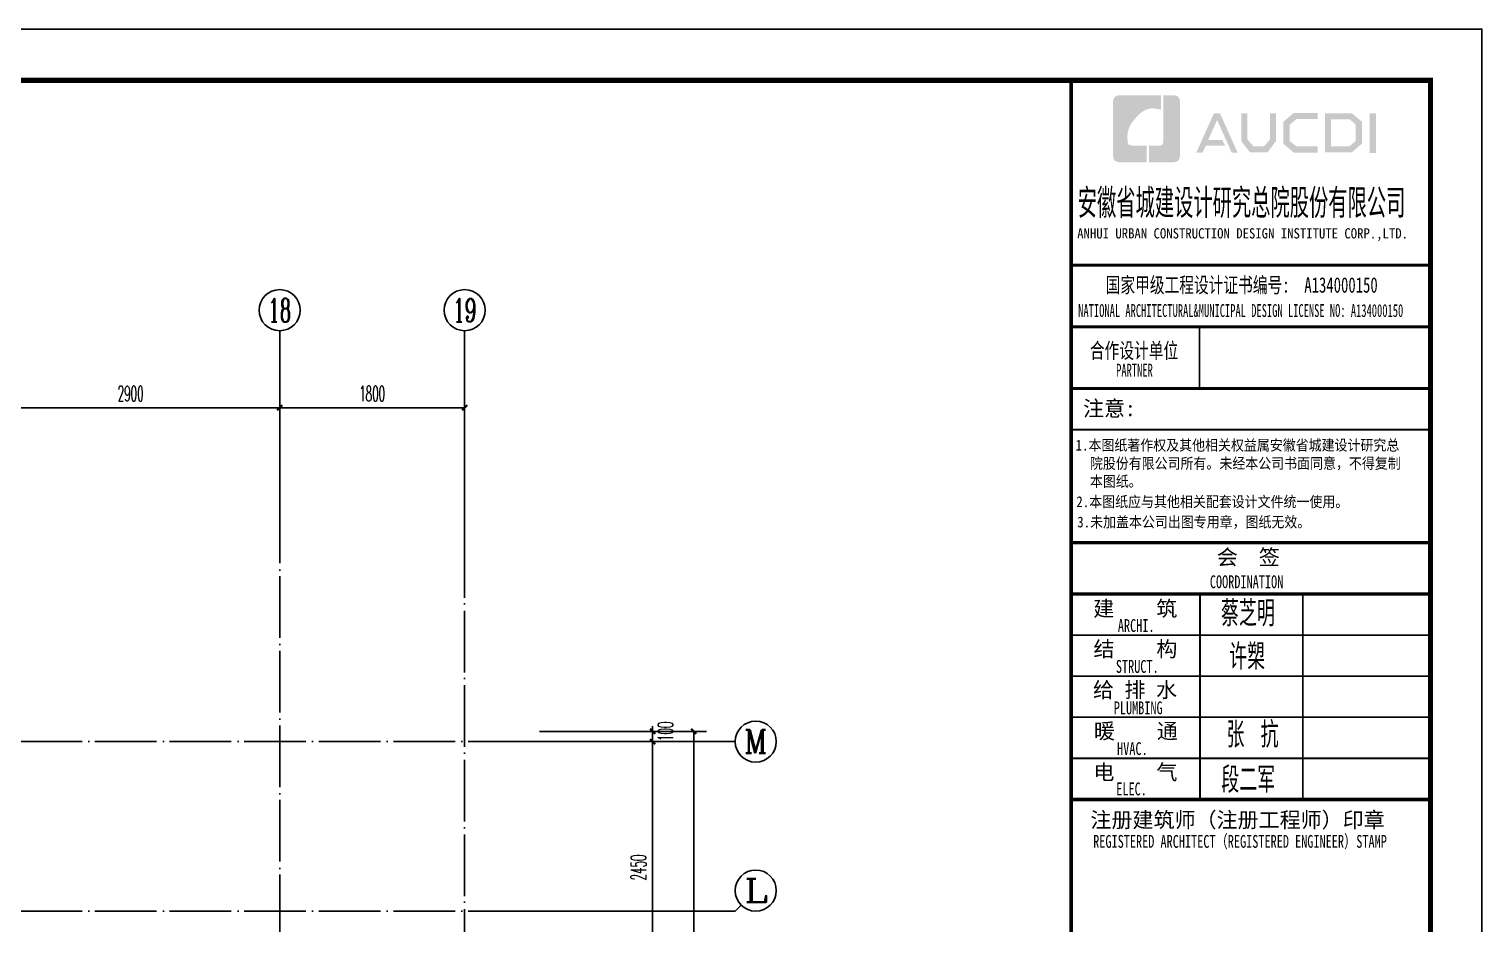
# Model space of a CAD drawing. Extents: x 27938 to 1507990, y 110129 to 923079.
# Drawn here: x 1217296 to 1231434, y 474831 to 483543 of the extents above; entities that cross this region are included whole.
import ezdxf
from ezdxf.enums import TextEntityAlignment as Align

# ---------------------------------------------------------------- set-up
doc = ezdxf.new("R2010")
doc.units = 0
doc.header["$LTSCALE"] = 1000
doc.header["$MEASUREMENT"] = 0
doc.linetypes.add('DOTE', pattern=[2.42, 2, -0.2, 0.02, -0.2])
for name, color, linetype in [('----建筑底图', 8, 'Continuous'), ('AXIS', 3, 'Continuous'), ('AXIS_TEXT', 7, 'Continuous'), ('DOTE', 1, 'Continuous'), ('图框', 140, 'Continuous'), ('图签文字', 147, 'Continuous')]:
    doc.layers.add(name, color=color, linetype=linetype)
doc.styles.add('_TCH_AXIS', font='COMPLEX', dxfattribs={"bigfont": 'GBCBIG'})
doc.styles.add('_TCH_DIM_T3', font='SIMPLEX.shx', dxfattribs={"width": 0.494118, "bigfont": 'GBCBIG.shx'})
doc.styles.add('COMPLEX', font='COMPLEX')
doc.styles.add('HT', font='simhei.ttf')
doc.styles.add('建筑图签-1', font='simhei.ttf', dxfattribs={"width": 0.7})
doc.styles.add('建筑图签-2', font='TXT.shx', dxfattribs={"width": 0.5, "bigfont": 'HZTXT.shx'})
doc.dimstyles.new('_TCH_ARCH&&50', dxfattribs={"dimtxt": 148.75, "dimasz": 50, "dimexe": 125, "dimexo": 150, "dimgap": 63.125, "dimtad": 1, "dimdec": 0, "dimzin": 0, "dimdsep": 46, "dimtxsty": '_TCH_DIM_T3', "dimblk": 'ARCHTICK', "dimcen": 0.09, "dimclrt": 4, "dimazin": 2, "dimtfac": 1, "dimtdec": 0, "dimtix": 1, "dimtmove": 2, "dimatfit": 3, "dimfxl": 100, "dimtolj": 1, "dimtzin": 0, "dimarcsym": 0})

# ---------------------------------------------------------------- blocks, each defined once
blk = doc.blocks.new('_ArchTick')
at = {"color": 0, "linetype": 'ByBlock', "const_width": 0.4}
blk.add_lwpolyline([(-0.5, -0.5), (0.5, 0.5)], dxfattribs=at)
blk = doc.blocks.new('*D1476')
at = {"layer": 'AXIS', "color": 0, "lineweight": -2}
for p, q in [((20300, 2150), (20300, 3375)), ((23200, 2150), (23200, 3375)), ((20300, 3250), (23200, 3250))]:
    blk.add_line(p, q, dxfattribs=at)
at = {"layer": 'Defpoints', "color": 0}
for p in [(23200, 3250), (20300, 2000), (23200, 2000)]:
    blk.add_point(p, dxfattribs=at)
at = {"layer": 'AXIS', "color": 0, "lineweight": -2, "xscale": 50, "yscale": 50, "zscale": 50, "rotation": 180}
blk.add_blockref('_ArchTick', (20300, 3250), dxfattribs=at)
at = {"layer": 'AXIS', "color": 0, "lineweight": -2, "xscale": 50, "yscale": 50, "zscale": 50}
blk.add_blockref('_ArchTick', (23200, 3250), dxfattribs=at)
at = {"layer": 'AXIS', "color": 4, "insert": (21750, 3388), "char_height": 148.8, "attachment_point": 5, "style": '_TCH_DIM_T3'}
blk.add_mtext('\\A1;2900', dxfattribs=at)
blk = doc.blocks.new('*D1477')
at = {"layer": 'AXIS', "color": 0, "lineweight": -2}
for p, q in [((23200, 2150), (23200, 3375)), ((25000, 2150), (25000, 3375)), ((23200, 3250), (25000, 3250))]:
    blk.add_line(p, q, dxfattribs=at)
at = {"layer": 'Defpoints', "color": 0}
for p in [(25000, 3250), (23200, 2000), (25000, 2000)]:
    blk.add_point(p, dxfattribs=at)
at = {"layer": 'AXIS', "color": 0, "lineweight": -2, "xscale": 50, "yscale": 50, "zscale": 50, "rotation": 180}
blk.add_blockref('_ArchTick', (23200, 3250), dxfattribs=at)
at = {"layer": 'AXIS', "color": 0, "lineweight": -2, "xscale": 50, "yscale": 50, "zscale": 50}
blk.add_blockref('_ArchTick', (25000, 3250), dxfattribs=at)
at = {"layer": 'AXIS', "color": 4, "insert": (24100, 3388), "char_height": 148.8, "attachment_point": 5, "style": '_TCH_DIM_T3'}
blk.add_mtext('\\A1;1800', dxfattribs=at)
blk = doc.blocks.new('_AXISO')
at = {"color": 0}
blk.add_circle((0, 0), 0.5, dxfattribs=at)
at = {"layer": 'AXIS_TEXT', "color": 0, "style": 'COMPLEX', "width": 1.041667}
blk.add_attdef('A', text='', height=0.56, dxfattribs=at).set_placement((-0.25, -0.28), (0.25, -0.28), align=Align.FIT)
blk = doc.blocks.new('*D1491')
at = {"layer": 'AXIS', "color": 0, "lineweight": -2}
for p, q in [((25729, 100), (27354, 100)), ((27229, -12800), (27229, 100)), ((25729, -12800), (27354, -12800))]:
    blk.add_line(p, q, dxfattribs=at)
at = {"layer": 'Defpoints', "color": 0}
for p in [(25579, 100), (27229, 100), (25579, -12800)]:
    blk.add_point(p, dxfattribs=at)
at = {"layer": 'AXIS', "color": 0, "lineweight": -2, "xscale": 50, "yscale": 50, "zscale": 50}
for p, rotation in [((27229, 100), 90), ((27229, -12800), 270)]:
    blk.add_blockref('_ArchTick', p, dxfattribs=dict(at, rotation=rotation))
at = {"layer": 'AXIS', "color": 4, "insert": (27091, -6350), "char_height": 148.8, "attachment_point": 5, "rotation": 90, "style": '_TCH_DIM_T3'}
blk.add_mtext('\\A1;12900', dxfattribs=at)
blk = doc.blocks.new('*D1502')
at = {"layer": 'AXIS', "color": 0, "lineweight": -2}
for p, q in [((25729, 0), (26954, 0)), ((26829, -2450), (26829, 0)), ((25729, -2450), (26954, -2450))]:
    blk.add_line(p, q, dxfattribs=at)
at = {"layer": 'Defpoints', "color": 0}
for p in [(25579, 0), (26829, 0), (25579, -2450)]:
    blk.add_point(p, dxfattribs=at)
at = {"layer": 'AXIS', "color": 0, "lineweight": -2, "xscale": 50, "yscale": 50, "zscale": 50}
for p, rotation in [((26829, 0), 90), ((26829, -2450), 270)]:
    blk.add_blockref('_ArchTick', p, dxfattribs=dict(at, rotation=rotation))
at = {"layer": 'AXIS', "color": 4, "insert": (26691, -1225), "char_height": 148.8, "attachment_point": 5, "rotation": 90, "style": '_TCH_DIM_T3'}
blk.add_mtext('\\A1;2450', dxfattribs=at)
blk = doc.blocks.new('*D1503')
at = {"layer": 'AXIS', "color": 0, "lineweight": -2}
for p, q in [((26829, 100), (26829, 150)), ((25729, 100), (26954, 100)), ((25729, 0), (26954, 0)), ((26829, 0), (26829, 100)), ((26829, 0), (26829, -50))]:
    blk.add_line(p, q, dxfattribs=at)
at = {"layer": 'Defpoints', "color": 0}
for p in [(25579, 100), (25579, 0), (26829, 100)]:
    blk.add_point(p, dxfattribs=at)
at = {"layer": 'AXIS', "color": 0, "lineweight": -2, "xscale": 50, "yscale": 50, "zscale": 50}
for p, rotation in [((26829, 100), 270), ((26829, 0), 90)]:
    blk.add_blockref('_ArchTick', p, dxfattribs=dict(at, rotation=rotation))
at = {"layer": 'AXIS', "color": 4, "insert": (26954, 100), "char_height": 148.8, "attachment_point": 5, "rotation": 90, "style": '_TCH_DIM_T3'}
blk.add_mtext('\\A1;100', dxfattribs=at)
blk = doc.blocks.new('院标1')
h = blk.add_hatch(color=150)
h.dxf.hatch_style = 1
h.set_gradient(color1=(33, 113, 253), color2=(33, 113, 253), tint=1, name='INVCURVED')
edge = h.paths.add_edge_path()
edge.add_spline(control_points=[(116373, 648379), (116379, 648379), (116382, 648379), (116391, 648379), (116391, 648379), (116391, 648379), (116616, 648379), (116616, 648379), (116616, 648379), (116616, 648379), (116616, 648054), (116616, 648054), (116616, 648054), (116616, 648054), (116108, 648054), (116108, 648054), (116108, 648054), (116028, 648054), (115963, 648111), (115963, 648199), (115963, 648199), (115963, 648199), (115963, 649215), (115963, 649215), (115963, 649215), (115963, 649295), (116018, 649360), (116108, 649360), (116108, 649360), (116108, 649360), (116897, 649360), (116897, 649360), (116897, 649360), (116897, 649360), (116897, 649080), (116897, 649080), (116897, 649080), (116897, 649080), (116566, 649140), (116356, 648859), (116356, 648859), (116245, 648719), (116240, 648545), (116247, 648466), (116247, 648466), (116254, 648386), (116247, 648466), (116247, 648466), (116247, 648466), (116247, 648466), (116258, 648374), (116373, 648379)], knot_values=[0, 0, 0, 0, 0.071429, 0.071429, 0.071429, 0.107143, 0.142857, 0.142857, 0.142857, 0.178571, 0.214286, 0.214286, 0.214286, 0.25, 0.285714, 0.285714, 0.285714, 0.321429, 0.357143, 0.357143, 0.357143, 0.392857, 0.428571, 0.428571, 0.428571, 0.464286, 0.5, 0.5, 0.5, 0.535714, 0.571429, 0.571429, 0.571429, 0.607143, 0.642857, 0.642857, 0.642857, 0.678571, 0.714286, 0.714286, 0.714286, 0.75, 0.785714, 0.785714, 0.785714, 0.821429, 0.857143, 0.857143, 0.857143, 0.928571, 1, 1, 1, 1], degree=3, periodic=0)
h = blk.add_hatch(color=150)
h.dxf.hatch_style = 1
h.set_gradient(color1=(33, 113, 253), color2=(33, 113, 253), tint=1, name='INVCURVED')
edge = h.paths.add_edge_path()
edge.add_spline(control_points=[(117268, 649215), (117268, 649215), (117268, 648199), (117268, 648199), (117268, 648199), (117268, 648114), (117212, 648054), (117123, 648054), (117123, 648054), (117123, 648054), (116663, 648054), (116663, 648054), (116663, 648054), (116663, 648054), (116663, 648379), (116663, 648379), (116663, 648379), (116663, 648379), (116865, 648379), (116865, 648379), (116865, 648379), (116907, 648379), (116941, 648413), (116941, 648455), (116941, 648455), (116941, 648455), (116941, 649360), (116941, 649360), (116941, 649360), (116941, 649360), (117123, 649360), (117123, 649360), (117123, 649360), (117204, 649360), (117268, 649306), (117268, 649215)], knot_values=[0, 0, 0, 0, 0.1, 0.1, 0.1, 0.15, 0.2, 0.2, 0.2, 0.25, 0.3, 0.3, 0.3, 0.35, 0.4, 0.4, 0.4, 0.45, 0.5, 0.5, 0.5, 0.55, 0.6, 0.6, 0.6, 0.65, 0.7, 0.7, 0.7, 0.75, 0.8, 0.8, 0.8, 0.9, 1, 1, 1, 1], degree=3, periodic=0)
blk = doc.blocks.new('TK')
at = {"layer": '图框'}
h = blk.add_hatch(color=256, dxfattribs=at)
h.paths.add_polyline_path([(547288, 547072), (547414, 547072), (547414, 546302), (547288, 546302)])
h.paths.add_polyline_path([(546536, 546956), (546536, 546430), (546896, 546430), (547020, 546536), (547020, 546855), (546900, 546956)], flags=16)
h.paths.add_polyline_path([(546418, 547074), (546418, 546311), (546940, 546311), (547138, 546482), (547138, 546910), (546943, 547074)])
h.paths.add_polyline_path([(546275, 547077), (546275, 546962), (545868, 546962), (545735, 546851), (545735, 546531), (545868, 546429), (546277, 546429), (546277, 546307), (545813, 546307), (545611, 546481), (545611, 546910), (545809, 547077)])
h.paths.add_polyline_path([(544792, 547075), (544912, 547075), (544912, 546565), (545026, 546433), (545237, 546433), (545351, 546565), (545351, 547075), (545465, 547075), (545465, 546528), (545301, 546311), (544963, 546311), (544792, 546530)])
h.paths.add_polyline_path([(544260, 547074), (544377, 547074), (544719, 546310), (544603, 546310), (544322, 546944), (544147, 546556), (544418, 546556), (544479, 546440), (544098, 546440), (544039, 546308), (543916, 546308)])
for p, q in [((541480, 544114), (548480, 544114)), ((541480, 544114), (548480, 544114)), ((541480, 542914), (548480, 542914))]:
    blk.add_line(p, q, dxfattribs=at)
blk.add_lwpolyline([(465375, 548714), (549475, 548714), (549475, 489314), (465375, 489314)], close=True, dxfattribs=at)
blk.add_lwpolyline([(465375, 548714), (549475, 548714), (549475, 489314), (465375, 489314)], close=True, dxfattribs=at)
at = {"layer": '图框', "const_width": 100}
blk.add_lwpolyline([(548475, 490314), (548475, 547714), (467875, 547714), (467875, 490314)], close=True, dxfattribs=at)
at = {"layer": '图框'}
for points, const_width in [([(541480, 490314), (541480, 547714)], 70), ([(541480, 544114), (548480, 544114)], 60), ([(541480, 542914), (548480, 542914)], 60), ([(541480, 542914), (548480, 542914)], 60), ([(543980, 542914), (543980, 541714)], 35), ([(541480, 541714), (548480, 541714)], 60), ([(541480, 541714), (548480, 541714)], 60), ([(541480, 540913), (548480, 540913)], 35), ([(541488, 538714), (548488, 538714)], 60), ([(541488, 537714), (548488, 537714)], 70), ([(541488, 537714), (548488, 537714)], 70), ([(543988, 537714), (543988, 533714)], 35), ([(545988, 537714), (545988, 533714)], 35), ([(541488, 536914), (548488, 536914)], 35), ([(541488, 536114), (548488, 536114)], 35), ([(541488, 535314), (548488, 535314)], 35), ([(541488, 534514), (548488, 534514)], 35), ([(541488, 533714), (548488, 533714)], 70)]:
    blk.add_lwpolyline(points, dxfattribs=dict(at, const_width=const_width))
blk.add_blockref('院标1', (426331, -101935))
for s, height, style, width, p in [('ANHUI URBAN CONSTRUCTION DESIGN INSTITUTE CORP.,LTD.', 200, '建筑图签-1', 0.91, (541598, 544636)), ('NATIONAL ARCHITECTURAL&MUNICIPAL DESIGN LICENSE NO: A134000150', 250, '建筑图签-1', 0.6, (541617, 543108)), ('PARTNER', 250, '建筑图签-1', 0.6, (542355, 541947)), ('1.本图纸著作权及其他相关权益属安徽省城建设计研究总', 210, 'HT', 0.88, (541566, 540507)), ('院股份有限公司所有。未经本公司书面同意，不得复制', 210, 'HT', 0.88, (541845, 540153)), ('本图纸。', 210, 'HT', 0.88, (541845, 539803)), (' 2.本图纸应与其他相关配套设计文件统一使用。 ', 210, 'HT', 0.88, (541455, 539406)), ('3.未加盖本公司出图专用章，图纸无效。', 210, 'HT', 0.88, (541598, 539011)), ('COORDINATION', 250, '建筑图签-1', 0.7, (544180, 537827)), ('ARCHI.', 250, '建筑图签-1', 0.7, (542389, 536975)), ('STRUCT.', 250, '建筑图签-1', 0.7, (542350, 536179)), ('PLUMBING', 250, '建筑图签-1', 0.7, (542309, 535372)), ('HVAC.', 250, '建筑图签-1', 0.7, (542374, 534579)), ('ELEC.', 250, '建筑图签-1', 0.7, (542358, 533794)), ('REGISTERED ARCHITECT（REGISTERED ENGINEER）STAMP', 250, '建筑图签-1', 0.7, (541909, 532772))]:
    blk.add_text(s, height=height, dxfattribs=dict(at, style=style, width=width)).set_placement(p)
at = {"layer": '图签文字', "color": 7, "style": '建筑图签-1'}
for s, height, width, p in [('安徽省城建设计研究总院股份有限公司', 500, 0.55, (541608, 545091)), ('国家甲级工程设计证书编号:  A134000150', 300, 0.7, (542152, 543581)), ('合作设计单位', 300, 0.7, (541845, 542304))]:
    blk.add_text(s, height=height, dxfattribs=dict(at, width=width)).set_placement(p)
for s, p in [('注意:', (541711, 541177)), ('会  签', (544315, 538281)), ('建    筑', (541910, 537280)), ('结    构', (541914, 536493)), ('给 排 水', (541905, 535699)), ('暖    通', (541923, 534896)), ('电    气', (541913, 534096)), ('注册建筑师（注册工程师）印章', (541855, 533167))]:
    blk.add_text(s, height=300, dxfattribs=at).set_placement(p)
at = {"layer": '图签文字', "color": 1, "style": '建筑图签-2', "width": 0.7}
for s, p in [('蔡芝明', (544395, 537085)), ('许槊', (544555, 536242)), ('张 抗', (544505, 534724)), ('段二军', (544401, 533845))]:
    blk.add_text(s, height=500, dxfattribs=at).set_placement(p)
blk = doc.blocks.new('A$C2AC150FC')
at = {"layer": 'AXIS', "color": 8}
for p, q in [((23200, 2000), (23200, 4000)), ((25000, 2000), (25000, 4000)), ((25632.7, 0), (27632.7, 0)), ((25632.7, -1650), (27632.7, -1650)), ((27691.3, -1591.4), (27632.7, -1650))]:
    blk.add_line(p, q, dxfattribs=at)
at = {"layer": 'DOTE', "color": 169, "linetype": 'DOTE', "ltscale": 0.3}
for p, q in [((23200, -6250), (23200, 2000)), ((25000, 2000), (25000, -14550)), ((25632.7, 0), (-2000, 0)), ((25632.7, -1650), (-2000, -1650))]:
    blk.add_line(p, q, dxfattribs=at)
at = {"layer": 'AXIS', "color": 8}
ref = blk.add_blockref('_AXISO', (23200, 4200), dxfattribs=dict(at, xscale=400, yscale=400, zscale=400))
ref.add_attrib('A', '18', dxfattribs={"layer": 'AXIS_TEXT', "color": 8, "ltscale": 0.5, "height": 226.27, "style": '_TCH_AXIS', "width": 0.724138}).set_placement((23086.9, 4086.9), (23313.1, 4086.9), align=Align.FIT)
ref = blk.add_blockref('_AXISO', (25000, 4200), dxfattribs=dict(at, xscale=400, yscale=400, zscale=400))
ref.add_attrib('A', '19', dxfattribs={"layer": 'AXIS_TEXT', "color": 8, "ltscale": 0.5, "height": 226.27, "style": '_TCH_AXIS', "width": 0.724138}).set_placement((24886.9, 4086.9), (25113.1, 4086.9), align=Align.FIT)
ref = blk.add_blockref('_AXISO', (27832.7, 0), dxfattribs=dict(at, xscale=400, yscale=400, zscale=400))
ref.add_attrib('A', 'M', dxfattribs={"layer": 'AXIS_TEXT', "color": 8, "ltscale": 0.5, "height": 226.3, "style": '_TCH_AXIS'}).set_placement((27719.6, -113.1), (27945.9, -113.1), align=Align.FIT)
ref = blk.add_blockref('_AXISO', (27832.7, -1450), dxfattribs=dict(at, xscale=400, yscale=400, zscale=400))
ref.add_attrib('A', 'L', dxfattribs={"layer": 'AXIS_TEXT', "color": 8, "ltscale": 0.5, "height": 226.3, "style": '_TCH_AXIS', "width": 1.4}).set_placement((27719.6, -1563.1), (27945.9, -1563.1), align=Align.FIT)
for p1, p2, distance, picture, middle in [((20300, 2000), (23200, 2000), 1250, '*D1476', (21750, 3387.5)), ((23200, 2000), (25000, 2000), 1250, '*D1477', (24100, 3387.5)), ((25578.9, -12800), (25578.9, 100), -1650, '*D1491', (27091.4, -6350)), ((25578.9, -2450), (25578.9, 0), -1250, '*D1502', (26691.4, -1225))]:
    dim = blk.add_aligned_dim(p1=p1, p2=p2, distance=distance, dimstyle='_TCH_ARCH&&50', dxfattribs=at)
    dim.commit()
    dim.dimension.update_dxf_attribs({"geometry": picture, "text_midpoint": middle})
dim = blk.add_linear_dim(base=(26828.9, 100), p1=(25578.9, 0), p2=(25578.9, 100), angle=90, dimstyle='_TCH_ARCH&&50', dxfattribs=at)
dim.commit()
dim.dimension.update_dxf_attribs({"geometry": '*D1503', "text_midpoint": (26953.9, 100), "dimtype": 129})

msp = doc.modelspace()

# ---------------------------------------------------------------- block references
at = {"layer": '----建筑底图'}
msp.add_blockref('A$C2AC150FC', (1196535.2, 476605.8), dxfattribs=at)

# ---------------------------------------------------------------- next in the draw order: block references
at = {"xscale": 0.5, "yscale": 0.5, "zscale": 0.5}
msp.add_blockref('TK', (956697, 209185.9), dxfattribs=at)

doc.saveas('drawing.dxf')
